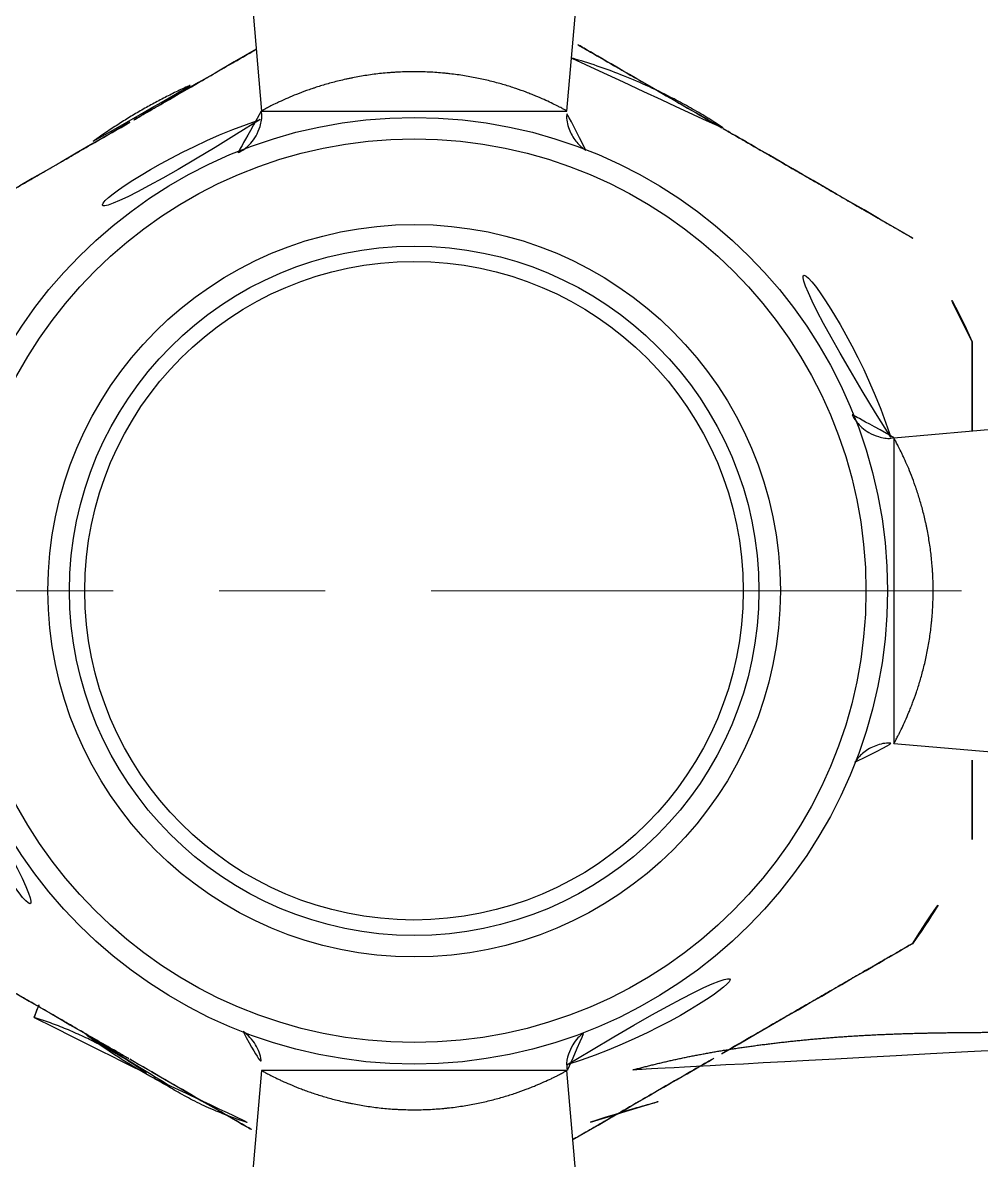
# Model space of a CAD drawing. Extents: x 16296677672 to 16296678106, y -37409616503 to -37409616185.
# Drawn here: x 16296677917.88 to 16296677940.48, y -37409616289.39 to -37409616262.57 of the extents above; entities that cross this region are included whole.
import ezdxf

# ---------------------------------------------------------------- set-up
doc = ezdxf.new("R2010")
doc.units = 0
doc.header["$LTSCALE"] = 10
doc.header["$MEASUREMENT"] = 0
doc.linetypes.add('CENTER', pattern=[2, 1.25, -0.25, 0.25, -0.25])
doc.layers.add('DIM & TEXT', color=4, linetype='CONTINUOUS', lineweight=9)
doc.layers.add('DWG', color=7, linetype='CONTINUOUS')

msp = doc.modelspace()

# ---------------------------------------------------------------- linework, layer by layer
at = {"layer": 'DIM & TEXT', "color": 1, "linetype": 'CENTER'}
msp.add_line((16296678000.009661, -37409616275.965424), (16296677903.68092, -37409616275.965424), dxfattribs=at)
at = {"layer": 'DWG', "color": 0}
for p, q in [((16296677921.541571, -37409616241.947937), (16296677923.506241, -37409616264.655502)), ((16296677930.7068, -37409616264.653397), (16296677932.671289, -37409616241.947937)), ((16296677961.123911, -37409616270.400574), (16296677938.419821, -37409616272.364929)), ((16296677938.41651, -37409616279.565628), (16296677961.123911, -37409616281.530281)), ((16296677923.506241, -37409616287.275261), (16296677921.541571, -37409616309.982903)), ((16296677932.671289, -37409616309.982903), (16296677930.706591, -37409616287.275017))]:
    msp.add_line(p, q, dxfattribs=at)
for radius in [11.161728, 10.653735, 8.635882, 8.127889]:
    msp.add_circle((16296677927.10643, -37409616275.965424), radius, dxfattribs=at)
for radius, start, end in [(11.718021, 17.9832323, 72.3822819), (11.718021, 108.5118757, 161.6961311), (14.326368, 24.1758436, 35.5070106), (11.718021, 198.0448171, 251.3756019), (11.718021, 287.4319433, 341.910118), (14.326368, 324.4886828, 335.8294382)]:
    msp.add_arc((16296677927.197321, -37409616275.965424), radius, start, end, dxfattribs=at)
msp.add_ellipse((16296677927.10166, -37409616275.965424), major_axis=(0, 7.763774), ratio=0.999986292, dxfattribs=at)
for points, knots in [([(16296677923.380911, -37409616263.197647), (16296677923.346701, -37409616263.2174), (16296677923.312401, -37409616263.237213), (16296677923.14579, -37409616263.333397), (16296677923.01232, -37409616263.410461), (16296677922.743151, -37409616263.565857), (16296677922.60746, -37409616263.644203), (16296677922.402361, -37409616263.762619), (16296677922.33375, -37409616263.802231), (16296677922.19655, -37409616263.881439), (16296677922.127899, -37409616263.921082), (16296677921.784349, -37409616264.119423), (16296677921.50868, -37409616264.278587), (16296677921.09403, -37409616264.517982), (16296677920.95562, -37409616264.597893), (16296677920.74773, -37409616264.717918), (16296677920.643709, -37409616264.777977), (16296677920.539591, -37409616264.838089), (16296677920.47015, -37409616264.878181), (16296677920.435381, -37409616264.898247), (16296677920.400669, -37409616264.918297)], [0, 0, 0, 0, 0.035812571, 0.035812571, 0.173553633, 0.173553633, 0.311294694, 0.311294694, 0.380165224, 0.380165224, 0.449035755, 0.449035755, 0.724517878, 0.724517878, 0.862258939, 0.862258939, 0.931129469, 0.965564735, 0.965564735, 1, 1, 1, 1]), ([(16296677934.35936, -37409616265.049393), (16296677934.08876, -37409616264.893173), (16296677933.81937, -37409616264.737633), (16296677933.28285, -37409616264.427856), (16296677933.01572, -37409616264.273643), (16296677932.61681, -37409616264.043327), (16296677932.48414, -37409616263.966728), (16296677932.219431, -37409616263.813904), (16296677932.087391, -37409616263.737671), (16296677931.823999, -37409616263.585602), (16296677931.69265, -37409616263.509773), (16296677931.430719, -37409616263.358543), (16296677931.300131, -37409616263.28315), (16296677931.137449, -37409616263.189217), (16296677931.104931, -37409616263.170448), (16296677931.040131, -37409616263.133034), (16296677930.964041, -37409616263.089104), (16296677930.88854, -37409616263.045517), (16296677930.845289, -37409616263.020554)], [0, 0, 0, 0, 0.226269945, 0.226269945, 0.452539891, 0.452539891, 0.565674863, 0.565674863, 0.678809836, 0.678809836, 0.791944809, 0.791944809, 0.905079781, 0.905079781, 0.933363525, 0.933363525, 0.961647268, 1, 1, 1, 1]), ([(16296677930.82674, -37409616263.405479), (16296677930.852751, -37409616263.412987), (16296677931.076389, -37409616263.478371), (16296677931.485571, -37409616263.609962), (16296677932.07033, -37409616263.828323), (16296677932.651739, -37409616264.077797), (16296677933.176189, -37409616264.334534), (16296677933.62438, -37409616264.57756), (16296677934.006121, -37409616264.801682), (16296677934.30732, -37409616264.992439), (16296677934.481159, -37409616265.108467), (16296677934.532351, -37409616265.143158)], [0, 0, 0, 0, 0.019764356, 0.170079133, 0.313670553, 0.475299033, 0.631753722, 0.739773201, 0.847431542, 0.954857201, 1, 1, 1, 1]), ([(16296677923.50634, -37409616264.65667), (16296677923.50631, -37409616264.65638), (16296677923.508949, -37409616264.653801), (16296677923.52212, -37409616264.64566), (16296677923.54175, -37409616264.634308), (16296677923.546049, -37409616264.631844), (16296677923.555361, -37409616264.626556), (16296677923.570379, -37409616264.618134), (16296677923.588511, -37409616264.608147), (16296677923.628839, -37409616264.586273), (16296677923.693411, -37409616264.551987), (16296677923.77914, -37409616264.508774), (16296677923.85146, -37409616264.473457), (16296677923.8769, -37409616264.461212), (16296677923.930519, -37409616264.435829), (16296677923.95858, -37409616264.422752), (16296677924.04599, -37409616264.382729), (16296677924.108721, -37409616264.354927), (16296677924.242889, -37409616264.297951), (16296677924.31435, -37409616264.268753), (16296677924.466141, -37409616264.209717), (16296677924.546471, -37409616264.179878), (16296677924.65271, -37409616264.142662), (16296677924.674271, -37409616264.135223), (16296677924.717751, -37409616264.120422), (16296677924.783609, -37409616264.098343), (16296677924.851379, -37409616264.07666), (16296677924.989491, -37409616264.033943), (16296677925.084961, -37409616264.006332), (16296677925.2829, -37409616263.953568), (16296677925.38537, -37409616263.928413), (16296677925.51812, -37409616263.898941), (16296677925.544901, -37409616263.89315), (16296677925.59894, -37409616263.881767), (16296677925.626181, -37409616263.87619), (16296677925.70816, -37409616263.859894), (16296677925.7633, -37409616263.849548), (16296677925.930189, -37409616263.820229), (16296677926.043409, -37409616263.80294), (16296677926.27384, -37409616263.773323), (16296677926.39105, -37409616263.760979), (16296677926.54019, -37409616263.74897), (16296677926.57015, -37409616263.746727), (16296677926.630329, -37409616263.742622), (16296677926.660601, -37409616263.740738), (16296677926.75141, -37409616263.735649), (16296677926.811871, -37409616263.733002), (16296677926.99299, -37409616263.727287), (16296677927.233841, -37409616263.725578), (16296677927.47341, -37409616263.735512), (16296677927.652599, -37409616263.747276), (16296677927.71225, -37409616263.751923), (16296677927.801611, -37409616263.759956), (16296677927.831409, -37409616263.762817), (16296677927.890791, -37409616263.768883), (16296677927.9203, -37409616263.772079), (16296677928.06699, -37409616263.788834), (16296677928.181561, -37409616263.804741), (16296677928.405519, -37409616263.84095), (16296677928.5149, -37409616263.861237), (16296677928.72863, -37409616263.905647), (16296677928.832979, -37409616263.929771), (16296677928.985769, -37409616263.968391), (16296677929.03616, -37409616263.981697), (16296677929.134569, -37409616264.008759), (16296677929.18273, -37409616264.02253), (16296677929.324181, -37409616264.064461), (16296677929.41445, -37409616264.093208), (16296677929.587271, -37409616264.151581), (16296677929.669821, -37409616264.181198), (16296677929.78793, -37409616264.225723), (16296677929.82634, -37409616264.24057), (16296677929.901239, -37409616264.270203), (16296677929.93778, -37409616264.285011), (16296677930.043449, -37409616264.328743), (16296677930.10898, -37409616264.357109), (16296677930.230499, -37409616264.411537), (16296677930.286489, -37409616264.437592), (16296677930.388889, -37409616264.486633), (16296677930.43531, -37409616264.509613), (16296677930.487101, -37409616264.535873), (16296677930.497141, -37409616264.541), (16296677930.516491, -37409616264.550941), (16296677930.54443, -37409616264.565407), (16296677930.56921, -37409616264.578484), (16296677930.614599, -37409616264.602707), (16296677930.66398, -37409616264.629883), (16296677930.69105, -37409616264.645866), (16296677930.70075, -37409616264.652077), (16296677930.70233, -37409616264.65313), (16296677930.70476, -37409616264.654846), (16296677930.705601, -37409616264.655533), (16296677930.706381, -37409616264.656303), (16296677930.70653, -37409616264.656517), (16296677930.70652, -37409616264.65667)], [0, 0, 0, 0, 0.010929191, 0.042165394, 0.042165394, 0.049974444, 0.049974444, 0.057783495, 0.073401596, 0.073401596, 0.104637798, 0.135874, 0.135874, 0.151492101, 0.151492101, 0.167110202, 0.167110202, 0.198346405, 0.198346405, 0.229582607, 0.229582607, 0.260818809, 0.260818809, 0.26862786, 0.26862786, 0.27643691, 0.292055011, 0.292055011, 0.323291213, 0.323291213, 0.354527416, 0.354527416, 0.362336466, 0.362336466, 0.370145517, 0.370145517, 0.385763618, 0.385763618, 0.41699982, 0.41699982, 0.448236022, 0.448236022, 0.456045073, 0.456045073, 0.463854123, 0.463854123, 0.479472224, 0.479472224, 0.510708427, 0.541944629, 0.541944629, 0.55756273, 0.55756273, 0.56537178, 0.56537178, 0.573180831, 0.573180831, 0.604417033, 0.604417033, 0.635653235, 0.635653235, 0.666889438, 0.666889438, 0.682507539, 0.682507539, 0.69812564, 0.69812564, 0.729361842, 0.729361842, 0.760598044, 0.760598044, 0.776216145, 0.776216145, 0.791834246, 0.791834246, 0.823070448, 0.823070448, 0.854306651, 0.854306651, 0.885542853, 0.885542853, 0.893351903, 0.893351903, 0.901160954, 0.916779055, 0.916779055, 0.948015257, 0.979251459, 0.979251459, 0.98706051, 0.98706051, 0.994869561, 0.994869561, 1, 1, 1, 1]), ([(16296677919.538389, -37409616265.368011), (16296677919.61429, -37409616265.313309), (16296677919.781389, -37409616265.195602), (16296677920.043329, -37409616265.020317), (16296677920.324051, -37409616264.842278), (16296677920.60915, -37409616264.671173), (16296677920.89883, -37409616264.507088), (16296677921.19326, -37409616264.350113), (16296677921.492611, -37409616264.200287), (16296677921.76565, -37409616264.072327), (16296677921.939381, -37409616263.995453), (16296677922.01096, -37409616263.964531)], [0, 0, 0, 0, 0.098525022, 0.215242984, 0.331895538, 0.448569603, 0.565386595, 0.682470527, 0.79993635, 0.917883382, 1, 1, 1, 1]), ([(16296677923.495991, -37409616264.658051), (16296677923.501961, -37409616264.679543), (16296677923.528311, -37409616264.797127), (16296677923.483709, -37409616265.004204), (16296677923.39086, -37409616265.235443), (16296677923.267099, -37409616265.404533), (16296677923.14752, -37409616265.51741), (16296677923.05266, -37409616265.583511), (16296677923.00017, -37409616265.614014), (16296677922.97237, -37409616265.628777), (16296677922.95273, -37409616265.638481), (16296677922.94993, -37409616265.639717), (16296677922.94969, -37409616265.639832)], [0, 0, 0, 0, 0.045231107, 0.247573699, 0.415875917, 0.557859519, 0.673415791, 0.755740313, 0.803046198, 0.843830577, 0.899588648, 1, 1, 1, 1]), ([(16296677931.15044, -37409616265.574944), (16296677931.135969, -37409616265.565964), (16296677931.059481, -37409616265.514412), (16296677930.89233, -37409616265.356361), (16296677930.746719, -37409616265.082291), (16296677930.68255, -37409616264.82415), (16296677930.71043, -37409616264.683197), (16296677930.717369, -37409616264.656174)], [0, 0, 0, 0, 0.05640308, 0.301185137, 0.601405629, 0.923842297, 1, 1, 1, 1]), ([(16296677920.400669, -37409616264.918297), (16296677920.122931, -37409616265.078644), (16296677919.847401, -37409616265.237717), (16296677919.43755, -37409616265.474358), (16296677919.30151, -37409616265.552887), (16296677919.030661, -37409616265.709267), (16296677918.895849, -37409616265.787102), (16296677918.62756, -37409616265.942001), (16296677918.49408, -37409616266.019073), (16296677918.2286, -37409616266.17234), (16296677918.0966, -37409616266.24855), (16296677917.83428, -37409616266.400002), (16296677917.70396, -37409616266.475243), (16296677917.542299, -37409616266.568573), (16296677917.510031, -37409616266.587196), (16296677917.44562, -37409616266.624397), (16296677917.413481, -37409616266.642937), (16296677917.317659, -37409616266.698273), (16296677917.25444, -37409616266.734772), (16296677917.066879, -37409616266.843063), (16296677916.94463, -37409616266.913643), (16296677916.766159, -37409616267.016678), (16296677916.707491, -37409616267.050552), (16296677916.620819, -37409616267.100594), (16296677916.592159, -37409616267.117142), (16296677916.535299, -37409616267.149971), (16296677916.50712, -37409616267.166237), (16296677916.36821, -37409616267.246437), (16296677916.26277, -37409616267.307312), (16296677916.064989, -37409616267.421501), (16296677915.972639, -37409616267.474823), (16296677915.86714, -37409616267.535728), (16296677915.846531, -37409616267.547623), (16296677915.806391, -37409616267.570801), (16296677915.78686, -37409616267.582077), (16296677915.73048, -37409616267.614632), (16296677915.695681, -37409616267.63472), (16296677915.63196, -37409616267.671509), (16296677915.603029, -37409616267.68821), (16296677915.55147, -37409616267.717979), (16296677915.52883, -37409616267.731056), (16296677915.500019, -37409616267.747688), (16296677915.491341, -37409616267.752701), (16296677915.475901, -37409616267.761612), (16296677915.46913, -37409616267.765518), (16296677915.45167, -37409616267.775597), (16296677915.43968, -37409616267.782516), (16296677915.436609, -37409616267.784286), (16296677915.43664, -37409616267.784279)], [0, 0, 0, 0, 0.131028282, 0.131028282, 0.196542423, 0.196542423, 0.262056564, 0.262056564, 0.327570705, 0.327570705, 0.393084846, 0.393084846, 0.458598987, 0.458598987, 0.474977523, 0.474977523, 0.491356058, 0.491356058, 0.524113129, 0.524113129, 0.58962727, 0.58962727, 0.62238434, 0.62238434, 0.638762875, 0.638762875, 0.655141411, 0.655141411, 0.720655552, 0.720655552, 0.786169693, 0.786169693, 0.802548228, 0.802548228, 0.818926763, 0.818926763, 0.851683834, 0.851683834, 0.884440904, 0.884440904, 0.917197975, 0.917197975, 0.93357651, 0.93357651, 0.949955046, 0.949955046, 0.982712116, 1, 1, 1, 1]), ([(16296677938.863251, -37409616267.649712), (16296677938.86326, -37409616267.649719), (16296677938.86307, -37409616267.649612), (16296677938.862221, -37409616267.649117), (16296677938.86154, -37409616267.648727), (16296677938.859699, -37409616267.647659), (16296677938.85853, -37409616267.646988), (16296677938.845949, -37409616267.639717), (16296677938.819731, -37409616267.624588), (16296677938.769661, -37409616267.59568), (16296677938.75877, -37409616267.589394), (16296677938.735279, -37409616267.575829), (16296677938.722639, -37409616267.568527), (16296677938.682541, -37409616267.54538), (16296677938.65284, -37409616267.528236), (16296677938.588039, -37409616267.490822), (16296677938.552931, -37409616267.470551), (16296677938.4965, -37409616267.437973), (16296677938.477051, -37409616267.426743), (16296677938.436951, -37409616267.403587), (16296677938.41625, -37409616267.39164), (16296677938.310221, -37409616267.330421), (16296677938.21806, -37409616267.277206), (16296677938.021879, -37409616267.163948), (16296677937.917839, -37409616267.103882), (16296677937.78142, -37409616267.025124), (16296677937.753811, -37409616267.009178), (16296677937.69799, -37409616266.976952), (16296677937.669729, -37409616266.960632), (16296677937.58429, -37409616266.911308), (16296677937.526609, -37409616266.877998), (16296677937.35157, -37409616266.776947), (16296677937.23225, -37409616266.708054), (16296677936.989189, -37409616266.567734), (16296677936.86544, -37409616266.496277), (16296677936.61408, -37409616266.351158), (16296677936.486469, -37409616266.277481), (16296677936.29245, -37409616266.165459), (16296677936.227301, -37409616266.127853), (16296677936.096371, -37409616266.052254), (16296677936.030741, -37409616266.014359), (16296677935.83337, -37409616265.900414), (16296677935.70116, -37409616265.824081), (16296677935.435631, -37409616265.670776), (16296677935.302299, -37409616265.593803), (16296677935.034599, -37409616265.43924), (16296677934.90023, -37409616265.361656), (16296677934.69795, -37409616265.244873), (16296677934.596621, -37409616265.186378), (16296677934.47809, -37409616265.117943), (16296677934.418751, -37409616265.083679), (16296677934.393299, -37409616265.068977), (16296677934.376329, -37409616265.059189), (16296677934.367809, -37409616265.054268), (16296677934.35936, -37409616265.049393)], [0, 0, 0, 0, 0.008165604, 0.008165604, 0.016865906, 0.016865906, 0.025566207, 0.025566207, 0.095168621, 0.095168621, 0.112569225, 0.112569225, 0.129969828, 0.129969828, 0.164771035, 0.164771035, 0.199572242, 0.199572242, 0.216972845, 0.216972845, 0.234373449, 0.234373449, 0.303975862, 0.303975862, 0.373578276, 0.373578276, 0.39097888, 0.39097888, 0.408379483, 0.408379483, 0.44318069, 0.44318069, 0.512783104, 0.512783104, 0.582385517, 0.582385517, 0.651987931, 0.651987931, 0.686789138, 0.686789138, 0.721590345, 0.721590345, 0.791192759, 0.791192759, 0.860795172, 0.860795172, 0.930397586, 0.930397586, 0.965198793, 0.982599397, 0.991299698, 0.995649849, 0.995649849, 1, 1, 1, 1]), ([(16296677940.266479, -37409616272.203117), (16296677940.266479, -37409616272.117027), (16296677940.266479, -37409616272.031967), (16296677940.266479, -37409616271.810867), (16296677940.266479, -37409616271.676682), (16296677940.266479, -37409616271.513367), (16296677940.266479, -37409616271.480904), (16296677940.266479, -37409616271.416603), (16296677940.266479, -37409616271.32119), (16296677940.266479, -37409616271.229027), (16296677940.266479, -37409616271.049332), (16296677940.266479, -37409616270.935677), (16296677940.266479, -37409616270.776077), (16296677940.266479, -37409616270.724716), (16296677940.266479, -37409616270.650703), (16296677940.266479, -37409616270.626534), (16296677940.266479, -37409616270.579277), (16296677940.266479, -37409616270.556168), (16296677940.266479, -37409616270.44442), (16296677940.266479, -37409616270.366577), (16296677940.266479, -37409616270.269547), (16296677940.266479, -37409616270.240494), (16296677940.266479, -37409616270.208687), (16296677940.266479, -37409616270.202553), (16296677940.266479, -37409616270.190781), (16296677940.266479, -37409616270.173897), (16296677940.266479, -37409616270.159332), (16296677940.266479, -37409616270.115967), (16296677940.266479, -37409616270.097733), (16296677940.266479, -37409616270.09671), (16296677940.266479, -37409616270.096687), (16296677940.266479, -37409616270.096687)], [0, 0, 0, 0, 0.080116571, 0.080116571, 0.21102592, 0.21102592, 0.243753257, 0.243753257, 0.276480594, 0.341935269, 0.341935269, 0.472844617, 0.472844617, 0.538299292, 0.538299292, 0.571026629, 0.571026629, 0.603753966, 0.603753966, 0.734663315, 0.734663315, 0.800117989, 0.800117989, 0.816481658, 0.816481658, 0.832845326, 0.865572663, 0.865572663, 0.996482012, 0.996482012, 1, 1, 1, 1]), ([(16296677938.41618, -37409616272.354477), (16296677938.39389, -37409616272.360703), (16296677938.27553, -37409616272.387253), (16296677938.067659, -37409616272.342773), (16296677937.836411, -37409616272.24984), (16296677937.66733, -37409616272.126091), (16296677937.55444, -37409616272.006523), (16296677937.48834, -37409616271.911659), (16296677937.45784, -37409616271.859161), (16296677937.443081, -37409616271.831367), (16296677937.433371, -37409616271.811722), (16296677937.43214, -37409616271.808922), (16296677937.43203, -37409616271.808693)], [0, 0, 0, 0, 0.046811684, 0.248819754, 0.416843726, 0.558592593, 0.673957822, 0.756146241, 0.803373918, 0.84409087, 0.899756759, 1, 1, 1, 1]), ([(16296677938.41518, -37409616272.365334), (16296677938.41548, -37409616272.365311), (16296677938.418051, -37409616272.36795), (16296677938.426201, -37409616272.381119), (16296677938.43755, -37409616272.400742), (16296677938.44001, -37409616272.405052), (16296677938.44529, -37409616272.414352), (16296677938.45373, -37409616272.429367), (16296677938.463711, -37409616272.447502), (16296677938.48558, -37409616272.487831), (16296677938.519859, -37409616272.552399), (16296677938.563089, -37409616272.63813), (16296677938.598391, -37409616272.710449), (16296677938.61064, -37409616272.735893), (16296677938.636021, -37409616272.789513), (16296677938.649099, -37409616272.817574), (16296677938.689119, -37409616272.904991), (16296677938.716921, -37409616272.967712), (16296677938.773899, -37409616273.101883), (16296677938.803101, -37409616273.17334), (16296677938.862141, -37409616273.325127), (16296677938.89197, -37409616273.405457), (16296677938.92919, -37409616273.511703), (16296677938.93664, -37409616273.533257), (16296677938.951429, -37409616273.576736), (16296677938.973511, -37409616273.642601), (16296677938.995199, -37409616273.710381), (16296677939.03791, -37409616273.84848), (16296677939.065519, -37409616273.943947), (16296677939.11829, -37409616274.141891), (16296677939.14345, -37409616274.24437), (16296677939.172911, -37409616274.377113), (16296677939.178711, -37409616274.403893), (16296677939.190081, -37409616274.457939), (16296677939.19566, -37409616274.485184), (16296677939.211969, -37409616274.567146), (16296677939.2223, -37409616274.622292), (16296677939.251619, -37409616274.789177), (16296677939.268909, -37409616274.902397), (16296677939.29854, -37409616275.132843), (16296677939.310881, -37409616275.250053), (16296677939.322889, -37409616275.399178), (16296677939.325121, -37409616275.429138), (16296677939.329229, -37409616275.489319), (16296677939.33111, -37409616275.5196), (16296677939.33621, -37409616275.610397), (16296677939.33885, -37409616275.67086), (16296677939.34457, -37409616275.851982), (16296677939.346279, -37409616276.092827), (16296677939.33634, -37409616276.332397), (16296677939.324579, -37409616276.511597), (16296677939.319929, -37409616276.571251), (16296677939.311899, -37409616276.660599), (16296677939.309031, -37409616276.690407), (16296677939.302971, -37409616276.749786), (16296677939.29978, -37409616276.779297), (16296677939.28302, -37409616276.92598), (16296677939.267111, -37409616277.040558), (16296677939.230909, -37409616277.264511), (16296677939.210609, -37409616277.373894), (16296677939.166201, -37409616277.587624), (16296677939.14208, -37409616277.691978), (16296677939.10346, -37409616277.844757), (16296677939.090151, -37409616277.895149), (16296677939.063101, -37409616277.993561), (16296677939.04932, -37409616278.041733), (16296677939.007401, -37409616278.183167), (16296677938.97864, -37409616278.273453), (16296677938.920271, -37409616278.446274), (16296677938.89065, -37409616278.528816), (16296677938.84614, -37409616278.646919), (16296677938.831289, -37409616278.685333), (16296677938.801649, -37409616278.760239), (16296677938.78684, -37409616278.796783), (16296677938.743111, -37409616278.902443), (16296677938.714741, -37409616278.967972), (16296677938.66032, -37409616279.089493), (16296677938.63426, -37409616279.145477), (16296677938.58522, -37409616279.247887), (16296677938.56225, -37409616279.294296), (16296677938.53598, -37409616279.3461), (16296677938.530849, -37409616279.35614), (16296677938.52091, -37409616279.375481), (16296677938.506451, -37409616279.403427), (16296677938.49337, -37409616279.428207), (16296677938.469139, -37409616279.473587), (16296677938.441971, -37409616279.52298), (16296677938.425989, -37409616279.550041), (16296677938.419781, -37409616279.559753), (16296677938.41872, -37409616279.561333), (16296677938.417, -37409616279.563751), (16296677938.41633, -37409616279.56459), (16296677938.41555, -37409616279.565376), (16296677938.415319, -37409616279.565529), (16296677938.41518, -37409616279.565514)], [0, 0, 0, 0, 0.010904477, 0.042140691, 0.042140691, 0.049949744, 0.049949744, 0.057758797, 0.073376904, 0.073376904, 0.104613117, 0.13584933, 0.13584933, 0.151467437, 0.151467437, 0.167085544, 0.167085544, 0.198321757, 0.198321757, 0.22955797, 0.22955797, 0.260794183, 0.260794183, 0.268603237, 0.268603237, 0.27641229, 0.292030397, 0.292030397, 0.32326661, 0.32326661, 0.354502823, 0.354502823, 0.362311877, 0.362311877, 0.37012093, 0.37012093, 0.385739036, 0.385739036, 0.41697525, 0.41697525, 0.448211463, 0.448211463, 0.456020516, 0.456020516, 0.46382957, 0.46382957, 0.479447676, 0.479447676, 0.510683889, 0.541920103, 0.541920103, 0.557538209, 0.557538209, 0.565347263, 0.565347263, 0.573156316, 0.573156316, 0.604392529, 0.604392529, 0.635628743, 0.635628743, 0.666864956, 0.666864956, 0.682483062, 0.682483062, 0.698101169, 0.698101169, 0.729337382, 0.729337382, 0.760573596, 0.760573596, 0.776191702, 0.776191702, 0.791809809, 0.791809809, 0.823046022, 0.823046022, 0.854282235, 0.854282235, 0.885518449, 0.885518449, 0.893327502, 0.893327502, 0.901136555, 0.916754662, 0.916754662, 0.947990875, 0.979227088, 0.979227088, 0.987036142, 0.987036142, 0.994845195, 0.994845195, 1, 1, 1, 1]), ([(16296677937.49691, -37409616280.009438), (16296677937.50589, -37409616279.994957), (16296677937.55744, -37409616279.918472), (16296677937.71549, -37409616279.751312), (16296677937.989559, -37409616279.605766), (16296677938.2472, -37409616279.541519), (16296677938.387671, -37409616279.569298), (16296677938.414209, -37409616279.576103)], [0, 0, 0, 0, 0.056480947, 0.301600932, 0.602235889, 0.925117691, 1, 1, 1, 1]), ([(16296677940.266479, -37409616281.834152), (16296677940.266479, -37409616281.834183), (16296677940.266479, -37409616281.833237), (16296677940.266479, -37409616281.830292), (16296677940.266479, -37409616281.828987), (16296677940.266479, -37409616281.825851), (16296677940.266479, -37409616281.81665), (16296677940.266479, -37409616281.800797), (16296677940.266479, -37409616281.767403), (16296677940.266479, -37409616281.746651), (16296677940.266479, -37409616281.709686), (16296677940.266479, -37409616281.696404), (16296677940.266479, -37409616281.667877), (16296677940.266479, -37409616281.652634), (16296677940.266479, -37409616281.572456), (16296677940.266479, -37409616281.495293), (16296677940.266479, -37409616281.384987), (16296677940.266479, -37409616281.362244), (16296677940.266479, -37409616281.315376), (16296677940.266479, -37409616281.291222), (16296677940.266479, -37409616281.217201), (16296677940.266479, -37409616281.16584), (16296677940.266479, -37409616281.006317), (16296677940.266479, -37409616280.892799), (16296677940.266479, -37409616280.713516), (16296677940.266479, -37409616280.652237), (16296677940.266479, -37409616280.526901), (16296677940.266479, -37409616280.462784), (16296677940.266479, -37409616280.266762), (16296677940.266479, -37409616280.132927), (16296677940.266479, -37409616279.909607), (16296677940.266479, -37409616279.821648), (16296677940.266479, -37409616279.732727)], [0, 0, 0, 0, 0.030871588, 0.030871588, 0.047270812, 0.047270812, 0.063670037, 0.129266936, 0.129266936, 0.194863835, 0.194863835, 0.227662284, 0.227662284, 0.260460733, 0.260460733, 0.391654531, 0.391654531, 0.42445298, 0.42445298, 0.45725143, 0.45725143, 0.522848329, 0.522848329, 0.654042126, 0.654042126, 0.719639025, 0.719639025, 0.785235924, 0.785235924, 0.916429721, 0.916429721, 1, 1, 1, 1]), ([(16296677915.43663, -37409616284.146568), (16296677915.43664, -37409616284.146568), (16296677915.43722, -37409616284.146896), (16296677915.439871, -37409616284.14843), (16296677915.44235, -37409616284.149857), (16296677915.449341, -37409616284.1539), (16296677915.4538, -37409616284.156479), (16296677915.469999, -37409616284.165833), (16296677915.48455, -37409616284.174232), (16296677915.52075, -37409616284.195129), (16296677915.54241, -37409616284.207626), (16296677915.58004, -37409616284.229362), (16296677915.593439, -37409616284.237099), (16296677915.62195, -37409616284.253563), (16296677915.636959, -37409616284.262222), (16296677915.71545, -37409616284.307533), (16296677915.78924, -37409616284.350143), (16296677915.91379, -37409616284.42205), (16296677915.95763, -37409616284.447357), (16296677916.026661, -37409616284.487213), (16296677916.050249, -37409616284.500832), (16296677916.098339, -37409616284.528603), (16296677916.12277, -37409616284.542709), (16296677916.246771, -37409616284.614304), (16296677916.351761, -37409616284.674911), (16296677916.57127, -37409616284.801643), (16296677916.685801, -37409616284.867767), (16296677916.86376, -37409616284.970512), (16296677916.92411, -37409616285.005363), (16296677917.04674, -37409616285.076157), (16296677917.108589, -37409616285.11187), (16296677917.29558, -37409616285.219833), (16296677917.422159, -37409616285.292923), (16296677917.6786, -37409616285.440964), (16296677917.80846, -37409616285.515938), (16296677918.071039, -37409616285.667542), (16296677918.20376, -37409616285.744164), (16296677918.471781, -37409616285.898903), (16296677918.607071, -37409616285.97702), (16296677918.81179, -37409616286.095207), (16296677918.88028, -37409616286.134758), (16296677919.01734, -37409616286.213882), (16296677919.08596, -37409616286.253502), (16296677919.292101, -37409616286.37252), (16296677919.42989, -37409616286.452072), (16296677919.706129, -37409616286.611557), (16296677919.844589, -37409616286.691498), (16296677920.052759, -37409616286.811691), (16296677920.156969, -37409616286.871849), (16296677920.278749, -37409616286.942162), (16296677920.339689, -37409616286.977348), (16296677920.36582, -37409616286.992432), (16296677920.38324, -37409616287.002487), (16296677920.392, -37409616287.007553), (16296677920.400669, -37409616287.01255)], [0, 0, 0, 0, 0.012596376, 0.012596376, 0.029053103, 0.029053103, 0.04550983, 0.04550983, 0.078423284, 0.078423284, 0.111336738, 0.111336738, 0.127793465, 0.127793465, 0.144250193, 0.144250193, 0.210077101, 0.210077101, 0.242990555, 0.242990555, 0.259447282, 0.259447282, 0.275904009, 0.275904009, 0.341730917, 0.341730917, 0.407557826, 0.407557826, 0.44047128, 0.44047128, 0.473384734, 0.473384734, 0.539211642, 0.539211642, 0.60503855, 0.60503855, 0.670865459, 0.670865459, 0.736692367, 0.736692367, 0.769605821, 0.769605821, 0.802519275, 0.802519275, 0.868346183, 0.868346183, 0.934173092, 0.934173092, 0.967086546, 0.983543273, 0.991771636, 0.995885818, 0.995885818, 1, 1, 1, 1]), ([(16296677934.35936, -37409616286.881447), (16296677934.63006, -37409616286.725166), (16296677934.89822, -37409616286.570343), (16296677935.29636, -37409616286.340477), (16296677935.428391, -37409616286.264252), (16296677935.69096, -37409616286.112663), (16296677935.821501, -37409616286.037277), (16296677936.080959, -37409616285.887489), (16296677936.209881, -37409616285.813057), (16296677936.46587, -37409616285.66526), (16296677936.59296, -37409616285.591888), (16296677936.781981, -37409616285.48275), (16296677936.84473, -37409616285.446533), (16296677936.969641, -37409616285.374413), (16296677937.0319, -37409616285.338463), (16296677937.21633, -37409616285.231987), (16296677937.33647, -37409616285.162621), (16296677937.570311, -37409616285.027611), (16296677937.68401, -37409616284.961967), (16296677937.821329, -37409616284.88269), (16296677937.84857, -37409616284.866959), (16296677937.902451, -37409616284.835854), (16296677937.98217, -37409616284.789833), (16296677938.058491, -37409616284.745773), (16296677938.206261, -37409616284.660454), (16296677938.29834, -37409616284.607277), (16296677938.425011, -37409616284.534149), (16296677938.465309, -37409616284.51088), (16296677938.52256, -37409616284.477837), (16296677938.54113, -37409616284.46711), (16296677938.577009, -37409616284.446388), (16296677938.59425, -37409616284.43644), (16296677938.6768, -37409616284.388779), (16296677938.73135, -37409616284.357277), (16296677938.7833, -37409616284.327293), (16296677938.79287, -37409616284.32177), (16296677938.81031, -37409616284.311699), (16296677938.81819, -37409616284.307152), (16296677938.83893, -37409616284.295174), (16296677938.84898, -37409616284.289368), (16296677938.86063, -37409616284.282654), (16296677938.8633, -37409616284.281113), (16296677938.86327, -37409616284.281128)], [0, 0, 0, 0, 0.138667015, 0.138667015, 0.208000523, 0.208000523, 0.277334031, 0.277334031, 0.346667539, 0.346667539, 0.416001046, 0.416001046, 0.4506678, 0.4506678, 0.485334554, 0.485334554, 0.554668062, 0.554668062, 0.62400157, 0.62400157, 0.641334947, 0.641334947, 0.658668323, 0.693335077, 0.693335077, 0.762668585, 0.762668585, 0.797335339, 0.797335339, 0.814668716, 0.814668716, 0.832002093, 0.832002093, 0.901335601, 0.901335601, 0.918668977, 0.918668977, 0.936002354, 0.936002354, 0.970669108, 0.970669108, 1, 1, 1, 1]), ([(16296677918.14481, -37409616286.021622), (16296677918.144871, -37409616286.021492), (16296677918.14505, -37409616286.021118), (16296677918.145399, -37409616286.020393), (16296677918.145861, -37409616286.019341), (16296677918.146379, -37409616286.018097), (16296677918.146971, -37409616286.01667), (16296677918.14761, -37409616286.015053), (16296677918.148319, -37409616286.013252), (16296677918.14908, -37409616286.011261), (16296677918.149891, -37409616286.009087), (16296677918.150761, -37409616286.006737), (16296677918.15168, -37409616286.004204), (16296677918.152651, -37409616286.001503), (16296677918.153681, -37409616285.998627), (16296677918.154751, -37409616285.995583), (16296677918.15587, -37409616285.992378), (16296677918.15703, -37409616285.989014), (16296677918.158251, -37409616285.985489), (16296677918.15951, -37409616285.981812), (16296677918.16081, -37409616285.977982), (16296677918.16217, -37409616285.974007), (16296677918.16357, -37409616285.969887), (16296677918.16501, -37409616285.965622), (16296677918.16651, -37409616285.961227), (16296677918.168051, -37409616285.956703), (16296677918.16963, -37409616285.952042), (16296677918.17127, -37409616285.947273), (16296677918.17296, -37409616285.94236), (16296677918.1747, -37409616285.937347), (16296677918.176491, -37409616285.93222), (16296677918.178329, -37409616285.926987), (16296677918.180229, -37409616285.921654), (16296677918.18219, -37409616285.916229), (16296677918.1842, -37409616285.910713), (16296677918.186279, -37409616285.905113), (16296677918.18841, -37409616285.899406), (16296677918.190599, -37409616285.893646), (16296677918.192841, -37409616285.887787), (16296677918.195129, -37409616285.881866), (16296677918.197479, -37409616285.875862), (16296677918.199869, -37409616285.869789), (16296677918.202299, -37409616285.863647), (16296677918.204781, -37409616285.857437), (16296677918.2073, -37409616285.851158), (16296677918.209869, -37409616285.844833), (16296677918.212469, -37409616285.838432), (16296677918.215111, -37409616285.831993), (16296677918.217779, -37409616285.825493), (16296677918.22049, -37409616285.818947), (16296677918.22323, -37409616285.812378), (16296677918.226, -37409616285.805763), (16296677918.2288, -37409616285.79911), (16296677918.23163, -37409616285.792427), (16296677918.23448, -37409616285.785744), (16296677918.23736, -37409616285.779022), (16296677918.240259, -37409616285.772293), (16296677918.243191, -37409616285.765541), (16296677918.24614, -37409616285.758797), (16296677918.249109, -37409616285.752037), (16296677918.2521, -37409616285.745293), (16296677918.25511, -37409616285.738548), (16296677918.25737, -37409616285.733513), (16296677918.258631, -37409616285.730721), (16296677918.25889, -37409616285.730164)], [0, 0, 0, 0, 0.009282596, 0.024623803, 0.040003316, 0.055420898, 0.070876314, 0.08636934, 0.101899754, 0.117467342, 0.133071896, 0.148713213, 0.164391095, 0.180105353, 0.1958558, 0.211642254, 0.227464541, 0.243322489, 0.259215927, 0.275144693, 0.291108625, 0.307107567, 0.323141368, 0.339209881, 0.35531296, 0.371450466, 0.387622262, 0.403828214, 0.420068191, 0.436342064, 0.452649708, 0.468990998, 0.485365811, 0.501774026, 0.518215523, 0.534690336, 0.55119918, 0.56774297, 0.584322637, 0.600939128, 0.617593404, 0.63428644, 0.651019221, 0.667792741, 0.684608003, 0.701466019, 0.718367801, 0.735314367, 0.752306738, 0.769345932, 0.786432968, 0.803568857, 0.820754609, 0.837991207, 0.855279595, 0.872620705, 0.890015458, 0.907464767, 0.924969532, 0.942530639, 0.960148961, 0.977825356, 0.995560664, 1, 1, 1, 1]), ([(16296677919.38364, -37409616286.447327), (16296677919.481421, -37409616286.520233), (16296677919.580219, -37409616286.591751), (16296677920.15291, -37409616286.994232), (16296677920.64789, -37409616287.295174), (16296677921.419319, -37409616287.696747), (16296677921.68256, -37409616287.822762), (16296677921.949711, -37409616287.939827)], [0, 0, 0, 0, 0.12298716, 0.12298716, 0.705865057, 0.705865057, 1, 1, 1, 1]), ([(16296677923.069981, -37409616286.360474), (16296677923.114309, -37409616286.389732), (16296677923.210831, -37409616286.466438), (16296677923.383051, -37409616286.667282), (16296677923.50551, -37409616286.953499), (16296677923.509621, -37409616287.177361), (16296677923.497379, -37409616287.275688)], [0, 0, 0, 0, 0.158294088, 0.366601359, 0.733007445, 1, 1, 1, 1]), ([(16296677930.71875, -37409616287.27253), (16296677930.710831, -37409616287.242416), (16296677930.68672, -37409616287.117363), (16296677930.733879, -37409616286.906013), (16296677930.831169, -37409616286.679619), (16296677930.954479, -37409616286.516281), (16296677931.066561, -37409616286.413132), (16296677931.12697, -37409616286.371147), (16296677931.146851, -37409616286.358704)], [0, 0, 0, 0, 0.085468492, 0.355903344, 0.581751318, 0.772027506, 0.926066304, 1, 1, 1, 1]), ([(16296677947.01535, -37409616286.465424), (16296677946.977461, -37409616286.46553), (16296677946.901581, -37409616286.465736), (16296677946.787661, -37409616286.465492), (16296677946.673519, -37409616286.464912), (16296677946.559231, -37409616286.46402), (16296677946.444811, -37409616286.462914), (16296677946.330311, -37409616286.461662), (16296677946.215759, -37409616286.46032), (16296677946.10121, -37409616286.458931), (16296677945.98661, -37409616286.457573), (16296677945.87195, -37409616286.456139), (16296677945.7572, -37409616286.454567), (16296677945.642361, -37409616286.452904), (16296677945.527439, -37409616286.451073), (16296677945.412451, -37409616286.449112), (16296677945.29743, -37409616286.447113), (16296677945.18239, -37409616286.445068), (16296677945.067341, -37409616286.443024), (16296677944.95229, -37409616286.440964), (16296677944.837231, -37409616286.438927), (16296677944.722179, -37409616286.436897), (16296677944.60713, -37409616286.434883), (16296677944.492081, -37409616286.432877), (16296677944.377029, -37409616286.430878), (16296677944.261959, -37409616286.428879), (16296677944.146879, -37409616286.426872), (16296677944.031771, -37409616286.424843), (16296677943.916639, -37409616286.422791), (16296677943.80146, -37409616286.420677), (16296677943.686239, -37409616286.418533), (16296677943.57098, -37409616286.416321), (16296677943.45566, -37409616286.41404), (16296677943.3403, -37409616286.411682), (16296677943.224911, -37409616286.409279), (16296677943.10952, -37409616286.40686), (16296677942.994129, -37409616286.404442), (16296677942.878759, -37409616286.402046), (16296677942.76342, -37409616286.399696), (16296677942.64813, -37409616286.397423), (16296677942.532909, -37409616286.395233), (16296677942.41777, -37409616286.393173), (16296677942.30271, -37409616286.391243), (16296677942.187731, -37409616286.389488), (16296677942.072809, -37409616286.387817), (16296677941.957939, -37409616286.386253), (16296677941.84314, -37409616286.384781), (16296677941.72839, -37409616286.383408), (16296677941.613701, -37409616286.382133), (16296677941.499069, -37409616286.380959), (16296677941.384501, -37409616286.37989), (16296677941.27002, -37409616286.378906), (16296677941.155661, -37409616286.378113), (16296677941.041439, -37409616286.377533), (16296677940.927349, -37409616286.377167), (16296677940.813391, -37409616286.377007), (16296677940.69956, -37409616286.377068), (16296677940.585831, -37409616286.377312), (16296677940.472219, -37409616286.377739), (16296677940.358721, -37409616286.378349), (16296677940.24531, -37409616286.37912), (16296677940.132, -37409616286.380058), (16296677940.018789, -37409616286.381157), (16296677939.90567, -37409616286.382401), (16296677939.792641, -37409616286.383797), (16296677939.67971, -37409616286.385353), (16296677939.566879, -37409616286.38707), (16296677939.454149, -37409616286.388947), (16296677939.341539, -37409616286.390991), (16296677939.22904, -37409616286.393219), (16296677939.116659, -37409616286.395653), (16296677938.99633, -37409616286.398468), (16296677938.868179, -37409616286.401756), (16296677938.73234, -37409616286.405617), (16296677938.597059, -37409616286.409866), (16296677938.462351, -37409616286.414543), (16296677938.32822, -37409616286.419609), (16296677938.194651, -37409616286.425087), (16296677938.061661, -37409616286.430992), (16296677937.929251, -37409616286.437317), (16296677937.797421, -37409616286.444077), (16296677937.666189, -37409616286.451279), (16296677937.53554, -37409616286.458923), (16296677937.405479, -37409616286.467003), (16296677937.27602, -37409616286.475517), (16296677937.147169, -37409616286.484489), (16296677937.01894, -37409616286.493973), (16296677936.891331, -37409616286.503929), (16296677936.76432, -37409616286.514374), (16296677936.637911, -37409616286.525261), (16296677936.51207, -37409616286.536598), (16296677936.38681, -37409616286.548363), (16296677936.262119, -37409616286.560539), (16296677936.137991, -37409616286.57312), (16296677936.01442, -37409616286.586098), (16296677935.891399, -37409616286.599457), (16296677935.76893, -37409616286.61322), (16296677935.64702, -37409616286.627373), (16296677935.525681, -37409616286.641899), (16296677935.4049, -37409616286.656837), (16296677935.284691, -37409616286.67218), (16296677935.16506, -37409616286.687943), (16296677935.046021, -37409616286.704132), (16296677934.92757, -37409616286.720772), (16296677934.80974, -37409616286.737862), (16296677934.692499, -37409616286.755417), (16296677934.575871, -37409616286.773453), (16296677934.459841, -37409616286.791924), (16296677934.34441, -37409616286.810867), (16296677934.229601, -37409616286.830276), (16296677934.1154, -37409616286.850159), (16296677934.00182, -37409616286.870522), (16296677933.888861, -37409616286.89138), (16296677933.776541, -37409616286.912727), (16296677933.664829, -37409616286.93457), (16296677933.55377, -37409616286.956917), (16296677933.443331, -37409616286.979767), (16296677933.333521, -37409616287.003143), (16296677933.224331, -37409616287.027), (16296677933.11573, -37409616287.051323), (16296677933.00773, -37409616287.076103), (16296677932.900311, -37409616287.101334), (16296677932.793461, -37409616287.127007), (16296677932.68713, -37409616287.153053), (16296677932.581341, -37409616287.179451), (16296677932.476101, -37409616287.206207), (16296677932.371401, -37409616287.23333), (16296677932.282881, -37409616287.256706), (16296677932.229271, -37409616287.271103), (16296677932.21034, -37409616287.276207)], [0, 0, 0, 0, 0.007640806, 0.015298913, 0.022971258, 0.030654719, 0.038346243, 0.046042977, 0.053742423, 0.061442601, 0.069143093, 0.076849967, 0.084562634, 0.092281587, 0.100007322, 0.10773773, 0.115469586, 0.123202658, 0.13093633, 0.138670168, 0.146403912, 0.154137462, 0.161870861, 0.169604283, 0.177338011, 0.185072419, 0.192807948, 0.200545081, 0.208284322, 0.216026163, 0.22377106, 0.231519397, 0.239271456, 0.247026909, 0.254783622, 0.262541089, 0.270298379, 0.278054456, 0.285808213, 0.293558516, 0.301304244, 0.309044351, 0.316777919, 0.324505929, 0.332230548, 0.339951219, 0.347667932, 0.355380669, 0.363089391, 0.370794045, 0.378494552, 0.386190545, 0.39387632, 0.401552897, 0.40922053, 0.416879558, 0.424530372, 0.432173385, 0.439809004, 0.447437607, 0.455059522, 0.46267501, 0.470284254, 0.477887346, 0.485484281, 0.493074951, 0.500659146, 0.508236555, 0.515806772, 0.523369302, 0.530923571, 0.538468945, 0.547638311, 0.556771803, 0.565868267, 0.574926793, 0.583948582, 0.59293311, 0.601880108, 0.610789373, 0.619660769, 0.628494229, 0.637289756, 0.646047416, 0.654767343, 0.663448575, 0.672089706, 0.680692162, 0.68925674, 0.69778421, 0.706275283, 0.714730591, 0.723150671, 0.731535954, 0.739886757, 0.748203287, 0.75648564, 0.764733806, 0.772947682, 0.781127085, 0.789271763, 0.797381417, 0.805455719, 0.813494333, 0.82149694, 0.829463593, 0.837395441, 0.845292023, 0.853153292, 0.860979218, 0.868769784, 0.876524993, 0.884244863, 0.89192943, 0.899578747, 0.907192879, 0.914771925, 0.922317064, 0.929828954, 0.937308169, 0.944755199, 0.952170455, 0.959555898, 0.96691301, 0.974240981, 0.981539636, 0.988808607, 0.996047349, 1, 1, 1, 1]), ([(16296677920.400669, -37409616287.01255), (16296677920.678141, -37409616287.172752), (16296677920.954041, -37409616287.332039), (16296677921.50275, -37409616287.648842), (16296677921.77557, -37409616287.806351), (16296677922.18228, -37409616288.041161), (16296677922.31743, -37409616288.119186), (16296677922.586821, -37409616288.274727), (16296677922.72106, -37409616288.352226), (16296677922.988529, -37409616288.50666), (16296677923.121771, -37409616288.58358), (16296677923.29755, -37409616288.685066), (16296677923.340611, -37409616288.709923), (16296677923.3836, -37409616288.734749)], [0, 0, 0, 0, 0.273037555, 0.273037555, 0.546075111, 0.546075111, 0.682593889, 0.682593889, 0.819112666, 0.819112666, 0.955631444, 0.955631444, 1, 1, 1, 1]), ([(16296677930.840429, -37409616288.913109), (16296677930.943359, -37409616288.853683), (16296677931.047119, -37409616288.793777), (16296677931.28019, -37409616288.659218), (16296677931.40988, -37409616288.584343), (16296677931.67131, -37409616288.433403), (16296677931.80304, -37409616288.357353), (16296677932.002069, -37409616288.242439), (16296677932.06864, -37409616288.204002), (16296677932.20225, -37409616288.126862), (16296677932.26935, -37409616288.088127), (16296677932.47076, -37409616287.97184), (16296677932.605169, -37409616287.894241), (16296677933.00873, -37409616287.66124), (16296677933.27824, -37409616287.505653), (16296677933.683161, -37409616287.271858), (16296677933.818239, -37409616287.193871), (16296677934.02103, -37409616287.07679), (16296677934.088659, -37409616287.037743), (16296677934.223961, -37409616286.959633), (16296677934.291679, -37409616286.920532), (16296677934.35936, -37409616286.881447)], [0, 0, 0, 0, 0.092250124, 0.092250124, 0.205718858, 0.205718858, 0.319187593, 0.319187593, 0.37592196, 0.37592196, 0.432656327, 0.432656327, 0.546125062, 0.546125062, 0.773062531, 0.773062531, 0.886531265, 0.886531265, 0.943265633, 0.943265633, 1, 1, 1, 1]), ([(16296677930.70652, -37409616287.274178), (16296677930.70653, -37409616287.274338), (16296677930.706341, -37409616287.274597), (16296677930.704889, -37409616287.275978), (16296677930.702351, -37409616287.277763), (16296677930.69043, -37409616287.285347), (16296677930.66305, -37409616287.301491), (16296677930.61326, -37409616287.328857), (16296677930.56748, -37409616287.353279), (16296677930.5508, -37409616287.362083), (16296677930.523649, -37409616287.376198), (16296677930.514231, -37409616287.381073), (16296677930.49474, -37409616287.391083), (16296677930.484659, -37409616287.396217), (16296677930.453409, -37409616287.412048), (16296677930.431219, -37409616287.423149), (16296677930.384489, -37409616287.446167), (16296677930.359921, -37409616287.458107), (16296677930.282669, -37409616287.495041), (16296677930.22648, -37409616287.521156), (16296677930.104799, -37409616287.575562), (16296677930.03933, -37409616287.603851), (16296677929.934019, -37409616287.647369), (16296677929.89772, -37409616287.662064), (16296677929.82272, -37409616287.691689), (16296677929.78393, -37409616287.706673), (16296677929.665001, -37409616287.751404), (16296677929.582001, -37409616287.78112), (16296677929.408529, -37409616287.839546), (16296677929.31806, -37409616287.868294), (16296677929.1294, -37409616287.924026), (16296677929.03121, -37409616287.95105), (16296677928.826559, -37409616288.002609), (16296677928.721661, -37409616288.026749), (16296677928.50696, -37409616288.071136), (16296677928.39712, -37409616288.091393), (16296677928.17227, -37409616288.127457), (16296677928.05727, -37409616288.14328), (16296677927.910089, -37409616288.159889), (16296677927.88044, -37409616288.163063), (16296677927.82114, -37409616288.169029), (16296677927.732109, -37409616288.177452), (16296677927.64282, -37409616288.18428), (16296677927.463909, -37409616288.195793), (16296677927.224461, -37409616288.205429), (16296677926.98321, -37409616288.203407), (16296677926.83186, -37409616288.198433), (16296677926.801559, -37409616288.197243), (16296677926.7409, -37409616288.194504), (16296677926.710529, -37409616288.19294), (16296677926.619989, -37409616288.187737), (16296677926.56016, -37409616288.183563), (16296677926.38221, -37409616288.168999), (16296677926.26561, -37409616288.156593), (16296677926.036329, -37409616288.126877), (16296677925.923651, -37409616288.109558), (16296677925.75749, -37409616288.080231), (16296677925.675131, -37409616288.064728), (16296677925.593861, -37409616288.048027), (16296677925.539921, -37409616288.036629), (16296677925.513109, -37409616288.030807), (16296677925.38043, -37409616288.001266), (16296677925.278179, -37409616287.976082), (16296677925.08091, -37409616287.92337), (16296677924.985901, -37409616287.895844), (16296677924.80286, -37409616287.839127), (16296677924.71483, -37409616287.809959), (16296677924.609131, -37409616287.772919), (16296677924.588209, -37409616287.76548), (16296677924.546801, -37409616287.750557), (16296677924.52631, -37409616287.743057), (16296677924.46579, -37409616287.720657), (16296677924.42663, -37409616287.705772), (16296677924.312599, -37409616287.6614), (16296677924.24118, -37409616287.632187), (16296677924.107309, -37409616287.575287), (16296677924.044849, -37409616287.5476), (16296677923.95793, -37409616287.507797), (16296677923.93009, -37409616287.494812), (16296677923.876711, -37409616287.469543), (16296677923.851151, -37409616287.457237), (16296677923.77873, -37409616287.421883), (16296677923.69298, -37409616287.378632), (16296677923.628519, -37409616287.344414), (16296677923.588301, -37409616287.322594), (16296677923.570221, -37409616287.312637), (16296677923.55526, -37409616287.304222), (16296677923.54598, -37409616287.298958), (16296677923.541691, -37409616287.296501), (16296677923.52207, -37409616287.285156), (16296677923.50894, -37409616287.277039), (16296677923.50631, -37409616287.274467), (16296677923.50634, -37409616287.274178)], [0, 0, 0, 0, 0.005748235, 0.005748235, 0.021357546, 0.021357546, 0.052576168, 0.08379479, 0.08379479, 0.0994041, 0.0994041, 0.107208756, 0.107208756, 0.115013411, 0.115013411, 0.130622722, 0.130622722, 0.146232033, 0.146232033, 0.177450655, 0.177450655, 0.208669276, 0.208669276, 0.224278587, 0.224278587, 0.239887898, 0.239887898, 0.27110652, 0.27110652, 0.302325141, 0.302325141, 0.333543763, 0.333543763, 0.364762385, 0.364762385, 0.395981006, 0.395981006, 0.427199628, 0.427199628, 0.435004284, 0.435004284, 0.442808939, 0.45841825, 0.45841825, 0.489636872, 0.520855493, 0.520855493, 0.528660149, 0.528660149, 0.536464804, 0.536464804, 0.552074115, 0.552074115, 0.583292737, 0.583292737, 0.614511358, 0.614511358, 0.630120669, 0.637925324, 0.637925324, 0.64572998, 0.64572998, 0.676948602, 0.676948602, 0.708167223, 0.708167223, 0.739385845, 0.739385845, 0.7471905, 0.7471905, 0.754995156, 0.754995156, 0.770604467, 0.770604467, 0.801823088, 0.801823088, 0.83304171, 0.83304171, 0.848651021, 0.848651021, 0.864260332, 0.864260332, 0.895478953, 0.926697575, 0.926697575, 0.942306886, 0.950111541, 0.950111541, 0.957916197, 0.957916197, 0.989134818, 1, 1, 1, 1]), ([(16296677920.958031, -37409616287.454407), (16296677921.071409, -37409616287.519592), (16296677921.30711, -37409616287.653442), (16296677921.658689, -37409616287.861923), (16296677922.04973, -37409616288.066307), (16296677922.484871, -37409616288.259804), (16296677922.945431, -37409616288.43367), (16296677923.29911, -37409616288.54763), (16296677923.38829, -37409616288.575127)], [0, 0, 0, 0, 0.244681001, 0.475898326, 0.680445354, 0.846106631, 0.964485985, 1, 1, 1, 1]), ([(16296677931.2649, -37409616288.494682), (16296677931.60335, -37409616288.387161), (16296677932.06856, -37409616288.24205), (16296677932.5504, -37409616288.101807), (16296677932.79949, -37409616288.0317), (16296677932.85681, -37409616288.013397), (16296677932.858311, -37409616288.01033), (16296677932.85824, -37409616288.010117)], [0, 0, 0, 0, 0.34641824, 0.559087278, 0.765840353, 0.980499238, 1, 1, 1, 1])]:
    msp.add_open_spline(points, degree=3, knots=knots, dxfattribs=at)
msp.add_open_spline([(16296677918.144091, -37409616286.023972), (16296677919.675541, -37409616286.518562), (16296677920.92774, -37409616287.437897)], degree=2, dxfattribs=at)

doc.saveas('drawing.dxf')
